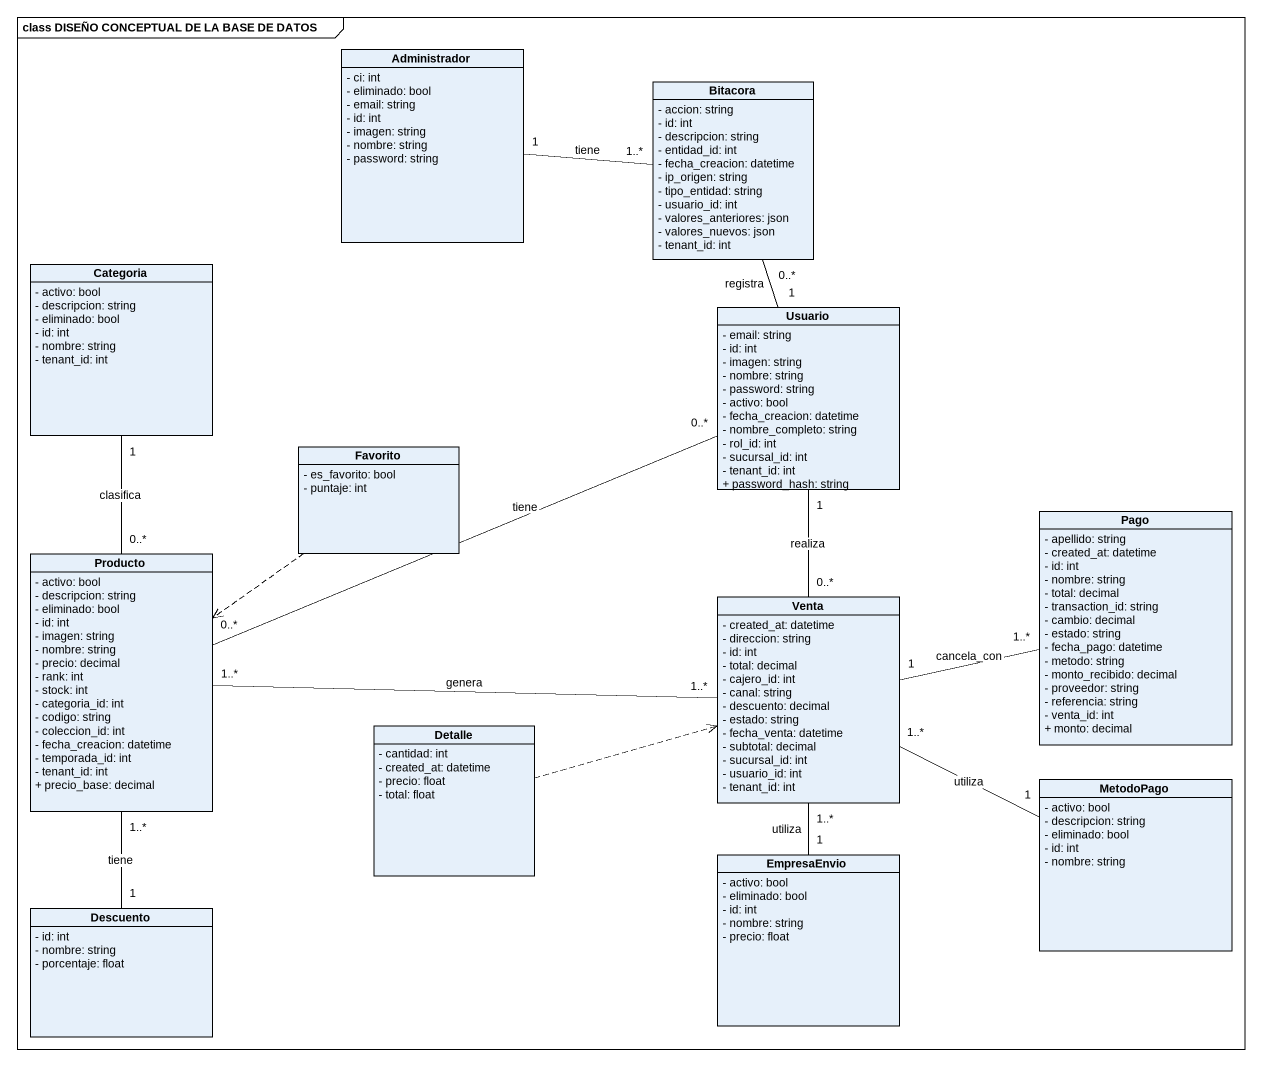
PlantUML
@startuml
mainframe class DISEÑO CONCEPTUAL DE LA BASE DE DATOS
hide circle
hide empty members
skinparam classAttributeIconSize 0
class Administrador {
  - ci: int
  - eliminado: bool
  - email: string
  - id: int
  - imagen: string
  - nombre: string
  - password: string
}
class Bitacora {
  - accion: string
  - id: int
  - descripcion: string
  - entidad_id: int
  - fecha_creacion: datetime
  - ip_origen: string
  - tipo_entidad: string
  - usuario_id: int
  - valores_anteriores: json
  - valores_nuevos: json
  - tenant_id: int
}
class Categoria {
  - activo: bool
  - descripcion: string
  - eliminado: bool
  - id: int
  - nombre: string
  - tenant_id: int
}
class Usuario {
  - email: string
  - id: int
  - imagen: string
  - nombre: string
  - password: string
  - activo: bool
  - fecha_creacion: datetime
  - nombre_completo: string
  - rol_id: int
  - sucursal_id: int
  - tenant_id: int
  + password_hash: string
}
class Favorito {
  - es_favorito: bool
  - puntaje: int
}
class Pago {
  - apellido: string
  - created_at: datetime
  - id: int
  - nombre: string
  - total: decimal
  - transaction_id: string
  - cambio: decimal
  - estado: string
  - fecha_pago: datetime
  - metodo: string
  - monto_recibido: decimal
  - proveedor: string
  - referencia: string
  - venta_id: int
  + monto: decimal
}
class Producto {
  - activo: bool
  - descripcion: string
  - eliminado: bool
  - id: int
  - imagen: string
  - nombre: string
  - precio: decimal
  - rank: int
  - stock: int
  - categoria_id: int
  - codigo: string
  - coleccion_id: int
  - fecha_creacion: datetime
  - temporada_id: int
  - tenant_id: int
  + precio_base: decimal
}
class Venta {
  - created_at: datetime
  - direccion: string
  - id: int
  - total: decimal
  - cajero_id: int
  - canal: string
  - descuento: decimal
  - estado: string
  - fecha_venta: datetime
  - subtotal: decimal
  - sucursal_id: int
  - usuario_id: int
  - tenant_id: int
}
class Detalle {
  - cantidad: int
  - created_at: datetime
  - precio: float
  - total: float
}
class MetodoPago {
  - activo: bool
  - descripcion: string
  - eliminado: bool
  - id: int
  - nombre: string
}
class EmpresaEnvio {
  - activo: bool
  - eliminado: bool
  - id: int
  - nombre: string
  - precio: float
}
class Descuento {
  - id: int
  - nombre: string
  - porcentaje: float
}
Administrador "1" -right- "1..*" Bitacora : tiene
Categoria "1" -- "0..*" Producto : clasifica
Usuario "1" -up- "0..*" Bitacora : registra
Usuario "0..*" -left- "0..*" Producto : tiene
Usuario "1" -- "0..*" Venta : realiza
Favorito ..> Producto
Producto "1..*" -right- "1..*" Venta : genera
Producto "1..*" -- "1" Descuento : tiene
Venta "1" -right- "1..*" Pago : cancela_con
Venta "1..*" -right- "1" MetodoPago : utiliza
Venta "1..*" -- "1" EmpresaEnvio : utiliza
Detalle .right.> Venta
@enduml
